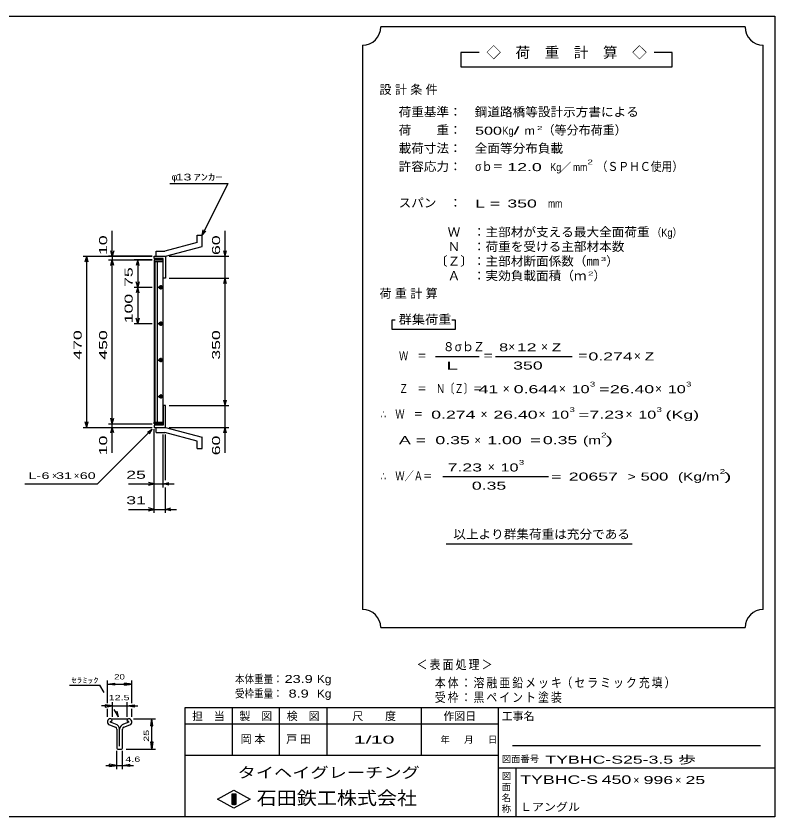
# Model space of a CAD drawing. Units: millimetres, scale not verified. Extents: x -1819 to 1731, y -1297 to 1054.
# Drawn here: x -352 to 1731, y -1146 to 1054 of the extents above; entities that cross this region are included whole.
import ezdxf
from ezdxf.enums import TextEntityAlignment as Align

# ---------------------------------------------------------------- set-up
doc = ezdxf.new("R2010")
doc.units = ezdxf.units.MM
doc.header["$LTSCALE"] = 10
for name, color, linetype, lineweight in [('0_2', 150, 'Continuous', 25), ('16', 3, 'Continuous', 25), ('19', 6, 'Continuous', 25), ('22', 2, 'Continuous', 25), ('32', 4, 'Continuous', 25)]:
    doc.layers.add(name, color=color, linetype=linetype, lineweight=lineweight)
doc.styles.add('ベクトル', font='')
doc.styles.get('ベクトル').set_extended_font_data('ベクトル')

msp = doc.modelspace()

# ---------------------------------------------------------------- linework, layer by layer
at = {"layer": '0_2'}
for p, q in [((-1729, 1053.5), (1731, 1053.5)), ((1731, 1053.5), (1731, -1146.5)), ((1731, -846.5), (111, -846.5)), ((111, -846.5), (111, -1146.5)), ((241, -846.5), (241, -976.5)), ((371, -976.5), (371, -846.5)), ((501, -846.5), (501, -976.5)), ((761, -976.5), (761, -846.5)), ((971, -846.5), (971, -1146.5)), ((971, -891.5), (111, -891.5)), ((1691, -951.5), (1011, -951.5)), ((111, -976.5), (971, -976.5)), ((971, -1011.5), (1731, -1011.5)), ((1021, -1146.5), (1021, -1011.5)), ((201, -1097.5), (246, -1072.5)), ((246, -1072.5), (291, -1097.5)), ((246, -1122.5), (201, -1097.5)), ((241, -1082.5), (251, -1082.5)), ((241, -1112.5), (241, -1082.5)), ((241, -1082.5), (243, -1082.5)), ((243, -1082.5), (243, -1112.5)), ((245, -1112.5), (245, -1082.5)), ((245, -1082.5), (247, -1082.5)), ((291, -1097.5), (246, -1122.5)), ((247, -1082.5), (247, -1112.5)), ((249, -1112.5), (249, -1082.5)), ((249, -1082.5), (251, -1082.5)), ((251, -1082.5), (251, -1112.5)), ((251, -1082.5), (251, -1112.5)), ((251, -1112.5), (241, -1112.5)), ((243, -1112.5), (245, -1112.5)), ((247, -1112.5), (249, -1112.5)), ((1731, -1146.5), (-1729, -1146.5))]:
    msp.add_line(p, q, dxfattribs=at)
at = {"layer": '16'}
for p, q in [((52, 383.5), (27, 383.5)), ((27, 383.5), (27, 379)), ((27, 379), (52, 379)), ((27, 379), (27, -62)), ((52, 379), (27, 379)), ((29, 379), (29, -62)), ((36, -62), (36, 379)), ((52, 379), (52, 383.5)), ((52, -62), (52, 379)), ((37, 308.5), (53, 308.5)), ((47, 311.5), (43, 311.5)), ((45, 314.5), (45, 302.5)), ((43, 305.5), (47, 305.5)), ((37, 208.5), (53, 208.5)), ((47, 211.5), (43, 211.5)), ((43, 205.5), (47, 205.5)), ((45, 214.5), (45, 202.5)), ((47, 111.5), (43, 111.5)), ((45, 114.5), (45, 102.5)), ((37, 108.5), (53, 108.5)), ((43, 105.5), (47, 105.5)), ((37, 8.5), (53, 8.5)), ((47, 11.5), (43, 11.5)), ((43, 5.5), (47, 5.5)), ((45, 14.5), (45, 2.5)), ((27, -62), (52, -62)), ((27, -66.5), (27, -62)), ((27, -62), (52, -62)), ((52, -62), (52, -66.5)), ((52, -66.5), (27, -66.5))]:
    msp.add_line(p, q, dxfattribs=at)
for centre, radius, start, end in [((43, 308.5), 3, 90, 270), ((45, 308.5), 4, 46.6, 133.4), ((47, 308.5), 3, 270, 90), ((45, 308.5), 4, 226.6, 313.4), ((43, 208.5), 3, 90, 270), ((45, 208.5), 4, 46.6, 133.4), ((45, 208.5), 4, 226.6, 313.4), ((47, 208.5), 3, 270, 90), ((43, 108.5), 3, 90, 270), ((45, 108.5), 4, 46.6, 133.4), ((47, 108.5), 3, 270, 90), ((45, 108.5), 4, 226.6, 313.4), ((43, 8.5), 3, 90, 270), ((45, 8.5), 4, 46.6, 133.4), ((45, 8.5), 4, 226.6, 313.4), ((47, 8.5), 3, 270, 90)]:
    msp.add_arc(centre, radius, start, end, dxfattribs=at)
at = {"layer": '19'}
for p, q in [((145, 451.5), (159, 451.5)), ((145, 431.5), (145, 451.5)), ((159, 420.5), (159, 451.5)), ((145, 431.5), (56, 407.5)), ((58, 393.5), (159, 420.5)), ((33, 407.5), (56, 407.5)), ((33, 393.5), (33, 407.5)), ((27, 387.5), (27, 393.5)), ((27, 393.5), (57, 393.5)), ((52, 387.5), (27, 387.5)), ((33, 393.5), (58, 393.5)), ((52, 333.5), (52, 387.5)), ((57, 393.5), (58, 392.5)), ((58, 392.5), (58, 333.5)), ((58, 333.5), (52, 333.5)), ((58, -16.5), (52, -16.5)), ((52, -16.5), (52, -70.5)), ((58, -75.5), (58, -16.5)), ((27, -70.5), (27, -76.5)), ((52, -70.5), (27, -70.5)), ((27, -76.5), (57, -76.5)), ((33, -76.5), (58, -76.5)), ((33, -90.5), (33, -76.5)), ((57, -76.5), (58, -75.5)), ((58, -76.5), (159, -103.5)), ((33, -90.5), (56, -90.5)), ((145, -114.5), (56, -90.5)), ((159, -134.5), (159, -103.5)), ((145, -134.5), (145, -114.5)), ((145, -134.5), (159, -134.5))]:
    msp.add_line(p, q, dxfattribs=at)
at = {"layer": '22', "color": 4}
for p, q in [((1649, 1023.5), (649, 1023.5)), ((599, 973.5), (599, -576.5)), ((1699, -576.5), (1699, 973.5)), ((919, 953.5), (869, 953.5)), ((869, 953.5), (869, 913.5)), ((1449, 953.5), (1399, 953.5)), ((1449, 913.5), (1449, 953.5)), ((869, 913.5), (1449, 913.5)), ((70, 593.5), (230, 593.5)), ((159, 451.5), (230, 593.5)), ((-88, 393.5), (-88, 463.5)), ((159, 451.5), (162, 466.1)), ((159, 451.5), (169, 462.5)), ((222, 393.5), (222, 463.5)), ((-88, 393.5), (-92, 408.5)), ((-84, 408.5), (-88, 393.5)), ((222, 393.5), (218, 408.5)), ((222, 393.5), (226, 408.5)), ((-168, 393.5), (22, 393.5)), ((-162, 378.5), (-158, 393.5)), ((-154, 378.5), (-158, 393.5)), ((-158, -76.5), (-158, 393.5)), ((22, 393.5), (-98, 393.5)), ((-98, 383.5), (22, 383.5)), ((-92, 368.5), (-88, 383.5)), ((-88, 393.5), (-88, 383.5)), ((-84, 368.5), (-88, 383.5)), ((-88, -66.5), (-88, 383.5)), ((22, 383.5), (-28, 383.5)), ((-18, 383.5), (-22, 368.5)), ((-14, 368.5), (-18, 383.5)), ((-18, 383.5), (-18, 308.5)), ((68, 393.5), (232, 393.5)), ((222, 333.5), (222, 393.5)), ((68, 333.5), (232, 333.5)), ((218, 318.5), (222, 333.5)), ((226, 318.5), (222, 333.5)), ((222, -16.5), (222, 333.5)), ((-28, 308.5), (22, 308.5)), ((-18, 308.5), (-22, 323.5)), ((-18, 308.5), (-22, 293.5)), ((-14, 323.5), (-18, 308.5)), ((-14, 293.5), (-18, 308.5)), ((-18, 308.5), (-18, 208.5)), ((-18, 208.5), (-22, 223.5)), ((-14, 223.5), (-18, 208.5)), ((-28, 208.5), (22, 208.5)), ((689, 218.5), (679, 218.5)), ((679, 218.5), (679, 193.5)), ((854, 218.5), (844, 218.5)), ((854, 193.5), (854, 218.5)), ((679, 193.5), (854, 193.5)), ((799, 118.5), (919, 118.5)), ((964, 118.5), (1174, 118.5)), ((68, -16.5), (232, -16.5)), ((222, -16.5), (218, -1.5)), ((222, -16.5), (226, -1.5)), ((222, -76.5), (222, -16.5)), ((-158, -76.5), (-162, -61.5)), ((-158, -76.5), (-154, -61.5)), ((-88, -66.5), (-92, -51.5)), ((-88, -66.5), (-84, -51.5)), ((-168, -76.5), (22, -76.5)), ((-128, -231.5), (22, -81.5)), ((-98, -66.5), (22, -66.5)), ((-98, -76.5), (22, -76.5)), ((-92, -91.5), (-88, -76.5)), ((-88, -76.5), (-88, -66.5)), ((-84, -91.5), (-88, -76.5)), ((-88, -146.5), (-88, -76.5)), ((9, -89.5), (22, -81.5)), ((14, -94.5), (22, -81.5)), ((27, -241.5), (27, -81.5)), ((27, -311.5), (27, -81.5)), ((68, -76.5), (232, -76.5)), ((218, -91.5), (222, -76.5)), ((226, -91.5), (222, -76.5)), ((222, -146.5), (222, -76.5)), ((52, -241.5), (52, -95.5)), ((58, -221.5), (58, -95.5)), ((819, -211.5), (1109, -211.5)), ((-328, -231.5), (-128, -231.5)), ((-43, -231.5), (27, -231.5)), ((27, -231.5), (12, -227.5)), ((12, -235.5), (27, -231.5)), ((27, -231.5), (52, -231.5)), ((52, -231.5), (67, -227.5)), ((67, -235.5), (52, -231.5)), ((52, -231.5), (82, -231.5)), ((58, -311.5), (58, -241.5)), ((-43, -301.5), (27, -301.5)), ((27, -301.5), (12, -297.5)), ((12, -305.5), (27, -301.5)), ((27, -301.5), (58, -301.5)), ((58, -301.5), (73, -297.5)), ((73, -305.5), (58, -301.5)), ((58, -301.5), (88, -301.5)), ((829, -396.5), (1339, -396.5)), ((649, -626.5), (1649, -626.5))]:
    msp.add_line(p, q, dxfattribs=at)
for centre, start, end in [((599, 1023.5), 270, 0), ((1699, 1023.5), 180, 270), ((599, -626.5), 0, 90), ((1699, -626.5), 90, 180)]:
    msp.add_arc(centre, 50, start, end, dxfattribs=at)
at = {"layer": '32'}
for p, q in [((-205.33, -784.5), (-122, -784.5)), ((-110.33, -804.5), (-122, -784.5)), ((-101, -833.5), (-101, -771.5)), ((-101, -781.5), (-81, -778.5)), ((-81, -784.5), (-101, -781.5)), ((-101, -781.5), (-34.33, -781.5)), ((-81, -784.5), (-81, -778.5)), ((-34.33, -781.5), (-54.33, -778.5)), ((-54.33, -784.5), (-54.33, -778.5)), ((-54.33, -784.5), (-34.33, -781.5)), ((-34.33, -833.5), (-34.33, -771.5)), ((-87.67, -871.5), (-87.67, -831.5)), ((-47.67, -831.5), (-47.67, -871.5)), ((-87.67, -841.5), (-117.67, -841.5)), ((-87.67, -841.5), (-107.67, -838.5)), ((-107.67, -838.5), (-107.67, -844.5)), ((-107.67, -844.5), (-87.67, -841.5)), ((-101, -871.5), (-101, -849.5)), ((-87.67, -841.5), (-47.67, -841.5)), ((-71, -871.5), (-82.67, -851.5)), ((-71, -871.5), (-74.67, -855.83)), ((-47.67, -841.5), (-27.67, -838.5)), ((-27.67, -844.5), (-47.67, -841.5)), ((-47.67, -841.5), (-17.67, -841.5)), ((-34.33, -871.5), (-34.33, -849.5)), ((-27.67, -838.5), (-27.67, -844.5)), ((-90.7, -876.5), (-43.87, -876.5)), ((-29.33, -876.5), (30.67, -876.5)), ((17.67, -896.5), (20.67, -876.5)), ((23.67, -896.5), (20.67, -876.5)), ((20.67, -959.83), (20.67, -876.5)), ((-95.6, -893.76), (-79.36, -899.46)), ((-78.66, -891.59), (-93.06, -886.53)), ((-92.53, -884.21), (-87.73, -881.88)), ((-87.73, -881.88), (-87.73, -881.11)), ((-42.34, -886.53), (-56.74, -891.59)), ((-56.04, -899.46), (-39.81, -893.76)), ((-47.67, -881.11), (-47.67, -881.88)), ((-47.67, -881.88), (-42.87, -884.21)), ((17.67, -896.5), (23.67, -896.5)), ((-75.37, -905.14), (-75.37, -957.54)), ((-67.67, -952.2), (-67.67, -905.3)), ((-60.03, -957.54), (-60.03, -905.14)), ((20.67, -959.83), (17.67, -939.83)), ((17.67, -939.83), (23.67, -939.83)), ((23.67, -939.83), (20.67, -959.83)), ((-75.33, -1014.83), (-75.33, -964.83)), ((-73.03, -959.87), (-62.37, -959.87)), ((-60, -1014.83), (-60, -964.83)), ((-49.33, -959.83), (30.67, -959.83)), ((-105.33, -1004.83), (-75.33, -1004.83)), ((-75.33, -1004.83), (-95.33, -1001.83)), ((-95.33, -1007.83), (-95.33, -1001.83)), ((-95.33, -1007.83), (-75.33, -1004.83)), ((-75.33, -1004.83), (-60, -1004.83)), ((-60, -1004.83), (-40, -1001.83)), ((-40, -1007.83), (-60, -1004.83)), ((-60, -1004.83), (-30, -1004.83)), ((-40, -1007.83), (-40, -1001.83))]:
    msp.add_line(p, q, dxfattribs=at)
for centre, radius, start, end in [((-92.03, -885.5), 9, 90.98, 246.68), ((-92.56, -881.32), 4.83, 2.5, 85.55), ((-42.84, -881.32), 4.83, 94.45, 177.5), ((-43.37, -885.5), 9, 293.32, 89.02002), ((-91.98, -885.55), 1.47, 111.91, 222.33), ((-81.36, -905.13), 6, 0, 70.58), ((-82.97, -906.31), 15.33, 3.78, 73.7), ((-52.44, -906.31), 15.33, 106.3, 176.22), ((-54.04, -905.13), 6, 109.42, 180), ((-43.42, -885.55), 1.47, 317.67, 68.08999), ((-73.03, -957.54), 2.33, 180, 270), ((-62.37, -957.54), 2.33, 270, 0)]:
    msp.add_arc(centre, radius, start, end, dxfattribs=at)

# ---------------------------------------------------------------- texts
at = {"layer": '0_2', "style": 'ベクトル'}
for s, height, p in [('担\u3000当', 21.99, (131, -869.5)), ('製\u3000図', 21.99, (261, -869.5)), ('検\u3000図', 21.99, (391, -869.5)), ('尺\u3000\u3000度', 21.99, (571, -869.5)), ('作図日', 21.99, (821, -869.5)), ('工事名', 21.99, (981, -869.5)), ('年', 18.33, (813, -934)), ('月', 18.33, (878, -934)), ('日', 18.33, (943, -934)), ('図面番号', 18.33, (981, -987)), ('図', 18.33, (981, -1034)), ('面', 18.33, (981, -1064)), ('名', 18.33, (981, -1094)), ('称', 18.33, (981, -1124))]:
    msp.add_text(s, height=height, dxfattribs=at).set_placement(p, align=Align.MIDDLE_LEFT)
at = {"layer": '0_2', "color": 222, "style": 'ベクトル'}
for s, height, width, p in [('タイヘイグレーチング', 29.33, 1.25, (256, -1024.5)), ('石田鉄工株式会社', 36.66, 1.1, (308.5, -1094.5))]:
    msp.add_text(s, height=height, dxfattribs=dict(at, width=width)).set_placement(p, align=Align.MIDDLE_LEFT)
at = {"layer": '22', "style": 'ベクトル'}
for s, height, p in [('◇\u3000荷\u3000重\u3000計\u3000算\u3000◇', 29.33, (939, 953.5)), ('（等分布荷重）', 24.19, (1093, 740)), ('／', 21.99, (1141.5, 638.5)), ('φ', 18.33, (75, 611)), ('）', 24.19, (1268, 380)), ('）', 24.19, (1233, 340)), ('８', 24.19, (819, 145)), ('σｂ', 24.19, (852, 145)), ('Ｚ', 24.19, (902, 145)), ('×', 24.19, (999, 145)), ('×', 24.19, (1089, 145)), ('×', 24.19, (1344, 120)), ('×', 24.19, (984, 30)), ('×', 24.19, (1138, 30)), ('×', 24.19, (1402, 30)), ('×', 24.19, (923, -40)), ('×', 24.19, (1082, -40)), ('×', 24.19, (1321, -40)), ('×', 21.99, (906.5, -111.5)), ('×', 24.19, (943, -185)), ('×', 18.33, (-253, -209)), ('×', 18.33, (-193, -209)), ('×', 21.99, (1341.97, -1045)), ('×', 21.99, (1456.97, -1045))]:
    msp.add_text(s, height=height, dxfattribs=at).set_placement(p, align=Align.MIDDLE_LEFT)
for s, height, width, p in [('荷重基準：\u3000', 24.19, 1.05, (698, 790)), ('鋼道路橋等設計示方書による', 24.19, 1.05, (907, 790)), ('荷\u3000\u3000重：\u3000', 24.19, 1.05, (698, 740)), ('500', 21.99, 1.5, (908, 738.5)), ('Kg', 21.99, 0.85, (983, 738.5)), ('/', 21.99, 2, (1013, 738.5)), ('2', 11, 1.8, (1078, 746)), ('m', 21.99, 1.2, (1043, 738.5)), ('載荷寸法：\u3000', 24.19, 1.05, (698, 690)), ('全面等分布負載', 24.19, 1.05, (907, 690)), ('許容応力：\u3000', 24.19, 1.05, (698, 640)), ('σｂ＝', 24.19, 0.9, (908, 640)), (' 12.0', 21.99, 1.65, (983, 638.5)), ('Kg', 21.99, 0.85, (1114, 638.5)), ('mm', 21.99, 0.8, (1176.5, 638.5)), ('2', 13.2, 1.5, (1216.5, 652.5)), ('（ＳＰＨＣ使用）', 24.19, 0.9, (1241.5, 640)), (' 13 ', 18.33, 1.6, (75, 611)), ('ｱﾝｶｰ', 18.33, 1.6, (135, 611)), ('スパン\u3000：\u3000', 24.19, 1.05, (698, 540)), ('L =', 21.99, 1.65, (908, 538.5)), (' 350 ', 21.99, 1.65, (983, 538.5)), ('mm', 21.99, 0.8, (1108, 538.5)), ('\u3000Ｗ\u3000：主部材が支える最大全面荷重', 24.19, 1.05, (798, 460)), ('（Kg）', 21.99, 0.85, (1393, 458.5)), ('\u3000Ｎ\u3000：荷重を受ける主部材本数', 24.19, 1.05, (798, 420)), ('〔Ｚ〕：主部材断面係数（㎜', 24.19, 1.05, (798, 380)), ('3', 11, 1.8, (1253, 386)), ('\u3000Ａ\u3000：実効負載面積（ｍ', 24.19, 1.05, (798, 340)), ('2', 11, 1.8, (1218, 346)), ('群集荷重', 24.19, 1.1, (698, 220)), ('8', 21.99, 1.5, (974, 143.5)), (' 12 ', 21.99, 1.65, (1009, 143.5)), ('Z', 21.99, 1.4, (1119, 143.5)), ('Ｗ\u3000＝', 24.19, 0.75, (699, 120)), ('＝', 24.19, 0.9, (929, 120)), ('＝', 24.19, 0.9, (1189, 120)), ('0.274', 21.99, 1.65, (1219, 118.5)), ('Z', 21.99, 1.4, (1374, 118.5)), (' 350 ', 21.99, 1.65, (999, 93.5)), ('Ｚ\u3000＝\u3000Ｎ〔Ｚ〕＝', 24.19, 0.75, (699, 30)), ('3', 13.2, 1.5, (1223, 42.5)), ('3', 13.2, 1.5, (1487, 42.5)), (' 41 ', 21.99, 1.65, (904, 28.5)), ('0.644', 21.99, 1.65, (1014, 28.5)), ('10', 21.99, 1.5, (1173, 28.5)), ('=', 21.99, 1.7, (1248, 28.5)), ('26.40', 21.99, 1.65, (1278, 28.5)), ('10', 21.99, 1.5, (1437, 28.5)), ('3', 13.2, 1.5, (1167, -27.5)), ('3', 13.2, 1.5, (1406, -27.5)), ('∴\u3000Ｗ\u3000＝', 24.19, 0.75, (649, -40)), (' 0.274', 21.99, 1.65, (774, -41.5)), ('26.40', 21.99, 1.65, (958, -41.5)), ('10', 21.99, 1.5, (1117, -41.5)), ('=', 21.99, 1.7, (1192, -41.5)), ('7.23', 21.99, 1.65, (1222, -41.5)), ('10', 21.99, 1.5, (1356, -41.5)), ('(Kg)', 21.99, 1.65, (1431, -41.5)), ('A = ', 21.99, 1.65, (699, -111.5)), ('0.35', 21.99, 1.65, (799, -111.5)), ('1.00', 21.99, 1.65, (941.5, -111.5)), ('=', 21.99, 1.7, (1059, -111.5)), ('0.35', 21.99, 1.65, (1094, -111.5)), ('(m', 21.99, 1.45, (1204, -111.5)), ('2', 13.2, 1.5, (1254, -97.5)), (')', 21.99, 2, (1266.5, -111.5)), (' 7.23', 21.99, 1.65, (819, -186.5)), ('10', 21.99, 1.5, (978, -186.5)), ('3', 13.2, 1.5, (1028, -172.5)), (' 25 ', 21.99, 1.65, (-63, -206.5)), ('∴\u3000Ｗ／Ａ＝', 24.19, 0.75, (649, -210)), ('2', 13.2, 1.5, (1579.5, -197.5)), ('L-', 18.33, 1.6, (-318, -209)), (' 6 ', 18.33, 1.6, (-293, -209)), (' 31 ', 18.33, 1.6, (-253, -209)), (' 60 ', 18.33, 1.6, (-188, -209)), ('=', 21.99, 1.7, (1116.5, -211.5)), (' 20657 ', 21.99, 1.65, (1151.5, -211.5)), ('>', 21.99, 1.3, (1326.5, -211.5)), (' 500 ', 21.99, 1.55, (1349.5, -211.5)), ('(Kg/m', 21.99, 1.45, (1464.5, -211.5)), (')', 21.99, 2, (1592, -211.5)), ('0.35', 21.99, 1.65, (899, -236.5)), (' 31 ', 21.99, 1.65, (-63, -276.5)), ('以上より群集荷重は充分である', 24.19, 1.05, (848, -370)), ('本体重量：', 21.99, 0.85, (249, -767.5)), (' 23.9', 21.99, 1.35, (374, -767.5)), ('Kg', 21.99, 1.1, (474, -767.5)), ('受枠重量：', 21.99, 0.85, (249, -807.5)), ('  8.9', 21.99, 1.35, (374, -807.5)), ('Kg', 21.99, 1.1, (474, -807.5)), ('1/', 21.99, 2, (574.97, -934)), (' 10 ', 21.99, 2, (604.97, -934)), ('TYBHC-S25-3.5 歩                         ', 21.99, 1.65, (1100.97, -989)), ('TYBHC-S', 23.46, 1.55, (1031.97, -1044)), (' 450 ', 23.46, 1.55, (1241.97, -1044)), (' 996 ', 21.99, 1.65, (1356.97, -1045)), (' 25 ', 21.99, 1.65, (1471.97, -1045)), ('Ｌアングル', 21.99, 1.1, (1030.97, -1119))]:
    msp.add_text(s, height=height, dxfattribs=dict(at, width=width)).set_placement(p, align=Align.MIDDLE_LEFT)
at = {"layer": '22', "style": 'ベクトル', "width": 1.65}
for s, p in [(' 10 ', (-113, 383.5)), (' 60 ', (197, 383.5)), (' 75 ', (-43, 296)), (' 100 ', (-43, 196)), (' 470 ', (-183, 96)), (' 450 ', (-113, 96)), (' 350 ', (197, 96)), (' 10 ', (-113, -166.5)), (' 60 ', (197, -166.5))]:
    msp.add_text(s, height=21.99, rotation=90, dxfattribs=at).set_placement(p, align=Align.MIDDLE_LEFT)
at = {"layer": '22', "attachment_point": 4, "style": 'ベクトル'}
for s, insert, char_height in [('\\T1.28;設計条件', (645.5, 850), 24.19), ('\\T1.28;荷重計算', (645.5, 290), 24.19), ('\\T1.5;\\W2;\\~L\\~', (804, 93.5), 21.99), ('\\T1.2;\\W0.85;＜表面処理＞', (747.47, -729.19), 25.66), ('\\T1.19;\\W0.85;本体：溶融亜鉛メッキ', (797.47, -779.19), 25.66), ('\\T1.19;\\W0.85;（セラミック充填）', (1144.97, -779.19), 25.66), ('\\T1.19;\\W0.85;受枠：黒ペイント塗装', (797.47, -819.19), 25.66), ('\\T1.25;岡本\u3000', (264.47, -934), 21.99), ('\\T1.25;戸田\u3000', (389.47, -934), 21.99)]:
    msp.add_mtext(s, dxfattribs=dict(at, insert=insert, char_height=char_height))
at = {"layer": '32', "color": 2, "style": 'ベクトル'}
for s, width, p in [('ｾﾗﾐｯｸ', 1.5, (-200.33, -771.5)), ('20', 1.35, (-82.67, -761.5)), ('12.5', 1.5, (-97.67, -818.5)), (' 4.6 ', 1.5, (-60, -987.83))]:
    msp.add_text(s, height=14.66, dxfattribs=dict(at, width=width)).set_placement(p, align=Align.MIDDLE_LEFT)
at = {"layer": '32', "color": 2, "style": 'ベクトル', "width": 1.5}
msp.add_text(' 25 ', height=14.66, rotation=90, dxfattribs=at).set_placement((5.67, -948.17), align=Align.MIDDLE_LEFT)

doc.saveas('drawing.dxf')
